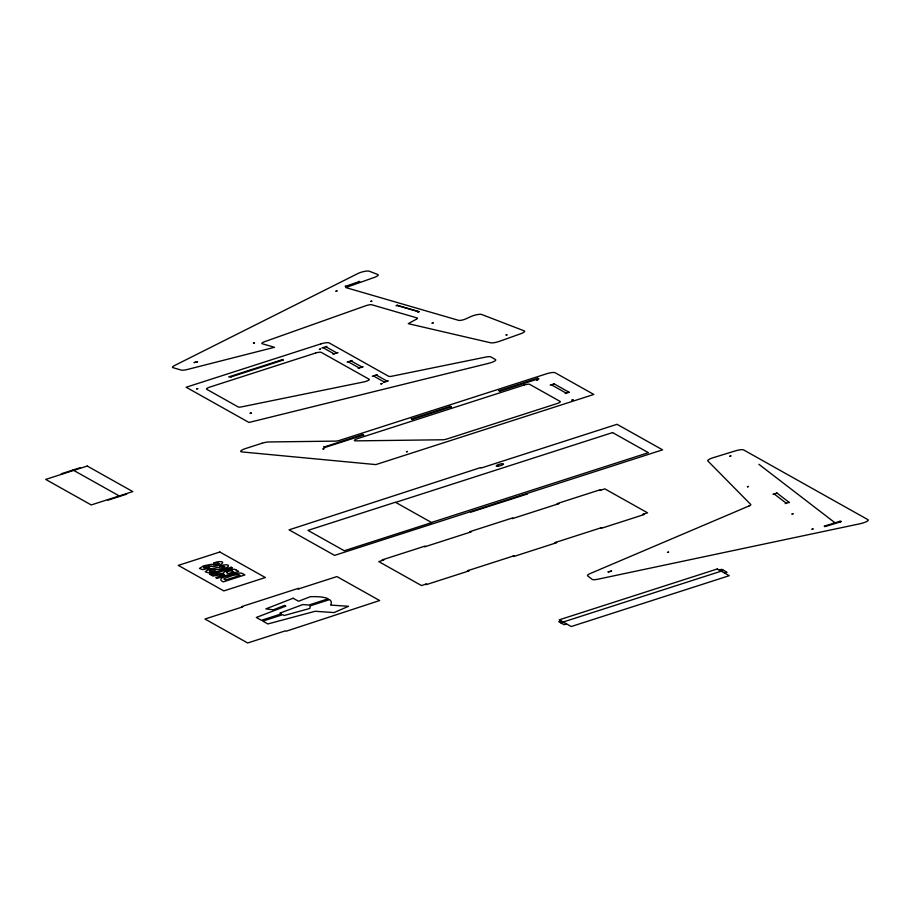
<?xml version="1.0" encoding="UTF-8"?>
<svg xmlns="http://www.w3.org/2000/svg" width="914" height="914" viewBox="0 0 914 914"><rect width="100%" height="100%" fill="white"/><g stroke="black" fill="none" stroke-linecap="round" stroke-linejoin="round"><path stroke-width="1.37" d="M218.972 563.721L216.207 564.772M224.718 566.954L221.999 567.994M203.571 567.331L206.872 566.006A3.85 0.845 -15 0 1 208.186 565.983L208.278 565.96M209.317 570.564L212.631 569.228A3.85 0.845 -15 0 1 213.945 569.205M729.84 456.166L730.88 455.88M730.914 456.017L729.92 456.292M791.992 514.011L793.032 513.737M793.021 513.897L792.095 514.136M811.986 529.149L813.026 528.863M813.003 529.035L812.089 529.275M747.424 486.705L748.463 486.419M748.452 486.579L747.526 486.831M667.517 552.364L668.557 552.079M668.58 552.216L667.563 552.479M196.647 388.804L197.732 388.644M319.386 349.319L320.426 349.034M320.437 349.171L319.466 349.445M250.173 413.208L251.213 412.934M251.224 413.071L250.253 413.345M380.909 383.834L381.949 383.549M381.972 383.686L380.955 383.96M406.422 451.699L407.461 451.413M407.427 451.585L406.502 451.824M536.587 380.224L537.626 379.938M537.638 380.075L536.667 380.35M571.936 400.058L572.975 399.772M572.998 399.909L572.027 400.183M370.741 301.346L371.781 301.06M371.747 301.232L370.798 301.471M253.452 343.013L254.492 342.739M254.458 342.91L253.509 343.15M335.952 291.098L336.992 290.823M337.003 290.96L336.032 291.235M432.094 323.099L433.133 322.825M433.145 322.962L432.151 323.225M197.71 388.667L196.716 388.93M345.572 286.322L359.328 281.535M395.991 305.836L397.384 305.333M417.504 312.085L418.909 311.594M228.649 376.934L283.054 359.431M230.545 377.048L282.78 360.23M321.854 347.971L326.858 346.372M332.993 354.221L337.997 352.61M347.08 362.115L352.073 360.516M358.208 368.365L363.212 366.765M372.295 376.271L377.288 374.66M383.434 382.509L388.427 380.909M324.013 447.037L362.675 434.596M411.551 418.875L450.214 406.433M499.078 390.712L537.74 378.27M324.824 447.494L363.498 435.053M412.363 419.332L451.025 406.89M499.901 391.169L538.563 378.727M550.171 385.114L554.078 383.857M565.218 393.557L569.125 392.3M395.396 502.254L307.972 530.383L344.27 550.742L431.694 522.614M383.914 559.951L378.784 561.607L421.491 585.566L426.621 583.909M424.644 546.846L471.453 531.788M512.183 518.684L558.98 503.625M599.71 490.521L604.851 488.864L647.558 512.823L642.416 514.479M298.09 589.062L336.912 576.574L379.63 600.532L286.116 631.243L285.408 630.843L247.671 642.988L204.965 619.029L242.701 606.885L241.993 606.496L298.478 588.319L299.175 588.719M467.351 570.804L514.159 555.746M554.889 542.642L601.698 527.584M561.219 620.926L558.774 621.703L564.098 624.696L566.543 623.908M719.238 570.073L721.683 569.285L727.007 572.278L724.562 573.055M560.716 622.8L723.625 570.382M773.038 494.268L777.003 493.046M785.195 503.614L789.159 502.392M824.177 526.167L840.754 521.06M824.839 526.67L841.417 521.563M222.136 574.46L221.828 574.506A16.863 3.702 -15 0 0 221.417 574.575L212.985 576.083L211.5 575.249L219.291 573.798A17.275 3.793 -15 0 1 219.988 573.684L220.423 573.615M213.693 566.303C219.634 566.486 228.637 560.316 217.224 561.859C208.883 564.372 216.801 562.476 218.926 563.355M219.451 569.525C225.461 569.685 234.372 563.55 222.982 565.081C214.904 567.583 222.456 565.709 224.684 566.589M233.995 569.319C230.477 569.708 224.638 570.279 223.119 573.375A9.928 2.182 -15 0 0 220.434 573.604M211.145 566.326L211.225 566.326A24.164 5.313 -15 0 1 210.163 566.212L208.426 565.972M216.904 569.548L216.984 569.559A24.164 5.313 -15 0 1 215.921 569.433L214.036 569.182M238.2 574.552L233.036 575.317L224.558 578.402A4.73 1.04 -15 0 0 224.17 578.882M358.722 281.363L359.773 281.672M345.126 286.196L346.178 286.505M396.939 305.207L419.355 311.72M397.019 305.47L418.543 311.72M238.451 574.609L238.748 574.712A25.741 5.655 -15 0 1 238.92 574.792L240.005 575.374L225.667 579.99L224.433 579.282M231.95 570.896L233.756 571.867L228.249 573.638L226.855 572.827A24.587 5.404 -15 0 1 226.672 572.69M235.858 569.856L238.645 571.421L217.052 578.368L215.784 577.648L224.478 574.598A11.631 2.559 -15 0 0 224.09 574.426M242.484 573.569L244.906 574.929L223.313 581.875C213.579 577.419 234.978 574.289 238.086 573.227A7.895 1.737 -15 0 1 241.01 573.112A15.115 3.325 -15 0 1 242.393 573.604M553.77 383.674L569.445 392.472M551.256 384.76L566.303 393.203M537.432 378.099L538.872 378.899M498.77 390.529L500.209 391.341M600.795 490.167L600.098 489.778L557.197 503.58L557.894 503.968M643.502 514.125L644.21 514.525L601.309 528.326L600.601 527.926M449.905 406.262L451.345 407.061M325.772 346.714L336.9 352.964M350.987 360.859L362.127 367.108M376.202 375.003L387.342 381.252M322.939 347.628L334.078 353.878M348.165 361.773L359.305 368.022M373.38 375.917L384.52 382.166M411.231 418.703L412.671 419.503M526.818 493.526L527.515 493.926L471.041 512.091L470.333 511.691M281.969 359.773L283.1 360.413M513.268 518.329L512.56 517.941L469.659 531.742L470.367 532.142M555.975 542.288L556.672 542.688L513.782 556.489L513.074 556.1M362.367 434.424L363.806 435.235M229.734 376.591L230.865 377.219M323.705 446.866L325.144 447.677M425.73 546.503L425.021 546.104L382.132 559.905L382.829 560.305M468.436 570.462L469.145 570.85L426.244 584.652L425.536 584.263M80.455 468.231L79.746 467.842L61.284 473.783L61.992 474.172M125.972 493.777L126.68 494.166L108.218 500.107L107.509 499.718M73.017 470.013L119.951 496.336M209.42 571.113L214.893 570.644L215.681 571.444L208.449 572.85L205.159 571.741L209.34 569.056L217.064 567.583A25.843 5.678 -15 0 1 218.949 567.777L219.611 567.868A31.624 6.946 -15 0 0 220.148 567.937L220.662 567.994A9.574 2.102 -15 0 0 221.428 568.028M203.662 567.88L209.135 567.411L209.934 568.211L202.702 569.628L199.401 568.462L203.582 565.823L211.305 564.349A25.843 5.678 -15 0 1 213.191 564.544L213.865 564.635A31.624 6.946 -15 0 0 214.39 564.703L214.904 564.761A9.574 2.102 -15 0 0 215.67 564.795M839.703 521.38L840.366 521.883M758.883 464.289L835.133 522.899M825.273 525.824L825.936 526.327M776.751 492.852L789.422 502.586M774.135 493.926L786.303 503.271M224.433 579.282A11.756 2.582 -15 0 1 224.204 579.076M235.846 569.856A25.649 5.633 -15 0 0 234.978 569.491A9.483 2.091 -15 0 0 234.007 569.319M222.41 574.392A3.907 0.857 -15 0 1 223.656 574.335M226.444 572.335A2.982 0.651 -15 0 1 228.923 571.204A2.982 0.651 -15 0 1 231.802 570.839M219.406 569.548A9.997 2.194 -15 0 1 217.041 569.536M213.648 566.326A9.997 2.194 -15 0 1 211.283 566.303M608.13 571.913L611.523 571.079L608.13 571.913M310.337 605.799L309.755 608.484L284.197 615.499L282.746 614.676L262.786 621.097L267.859 623.954L315.136 611.283L334.067 612.574L348.554 606.29L330.617 605.091A68.047 14.955 -15 0 0 329.588 599.607L310.337 605.799M194.179 362.618L197.561 361.773L194.214 362.55M323.019 448.934L324.082 448.785L323.042 448.911M506.082 334.958L507.133 334.821L506.128 334.924M416.441 319.169L408.272 323.659L490.658 342.796A6.946 1.531 -15 0 0 499.375 341.345L520.626 333.793A6.946 1.531 -15 0 0 524.27 330.879L481.644 314.473A6.946 1.531 -15 0 0 470.904 316.552L465.82 318.895A4.73 1.04 -15 0 1 458.599 320.346L345.766 287.556L374.203 277.456A6.946 1.531 -15 0 0 377.848 274.531L369.176 271.184A6.946 1.531 -15 0 0 357.98 273.492L174.311 365.646A6.946 1.531 -15 0 0 173.02 367.679L181.246 370.079A6.946 1.531 -15 0 0 187.439 369.462L274.497 347.297L262.181 343.721A4.73 1.04 -15 0 1 264.569 341.699L365.783 305.733A4.73 1.04 -15 0 1 371.792 304.762L417.07 317.923A4.73 1.04 -15 0 1 416.441 319.169M748.977 505.99L590.227 573.535A7.004 1.542 -15 0 0 587.622 575.843L592.272 579.419A7.004 1.542 -15 0 0 597.676 579.259L860.314 523.688A7.004 1.542 -15 0 0 868.037 519.723L743.562 449.894A7.004 1.542 -15 0 0 735.53 450.831L712.977 457.777A7.004 1.542 -15 0 0 707.824 460.93L750.76 504.482A4.673 1.028 -15 0 1 748.977 505.99M293.131 598.236L265.86 608.895L273.355 609.798L284.585 605.411L285.842 606.119L256.308 617.464L261.381 620.309L281.341 613.888L279.947 613.111L302.785 604.577L308.898 605.022L328.24 598.796A68.047 14.955 -15 0 0 310.349 596.693L298.512 601.263L293.131 598.236M320.723 343.938L186.17 387.239L248.962 422.462L488.807 363.292A7.004 1.542 -15 0 0 495.537 359.556L490.807 356.894A7.004 1.542 -15 0 0 485.7 357.077L392.072 376.18A4.673 1.028 -15 0 1 388.667 376.294L329.12 342.899A7.004 1.542 -15 0 0 320.723 343.938M315.604 353.044L209.694 387.125A4.673 1.028 -15 0 0 206.598 389.215L238.257 406.981A4.673 1.028 -15 0 0 241.662 406.856L363.875 381.926A4.673 1.028 -15 0 0 369.153 379.253L321.191 352.347A4.673 1.028 -15 0 0 315.604 353.044M87.241 466.049L45.7 479.416L91.229 504.951L132.77 491.583L87.241 466.049M261.998 443.256L245.558 448.546A7.004 1.542 -15 0 0 241.81 451.916L375.848 464.598L593.826 394.46L555.061 372.706A7.004 1.542 -15 0 0 546.675 373.757L339.974 440.262A4.673 1.028 -15 0 1 335.484 441.119L268.739 441.965A7.004 1.542 -15 0 0 261.998 443.256M524.053 385.034L357.568 438.606A4.673 1.028 -15 0 0 355.58 440.868L442.696 439.771A4.673 1.028 -15 0 0 447.186 438.914L557.072 403.554A4.673 1.028 -15 0 0 560.168 401.452L529.652 384.337A4.673 1.028 -15 0 0 524.053 385.034M480.581 467.591L289.064 529.846L334.581 555.381L662.57 449.848L617.041 424.302L481.29 467.991L480.581 467.591M219.851 552.01L178.31 565.378L223.827 590.912L265.368 577.545L219.851 552.01M612.574 432.585L395.636 502.38L431.454 522.477L648.392 452.681L612.574 432.585M231.151 567.217L209.569 574.163L210.837 574.872L232.43 567.925L231.151 567.217M717.284 568.976L559.265 619.829L571.227 626.536L729.246 575.694L717.284 568.976M498.004 466.197A3.793 0.834 -15 0 0 503.534 464.049A3.793 0.834 -15 0 0 498.039 464.7A3.793 0.834 -15 0 0 498.004 466.197"/></g></svg>
